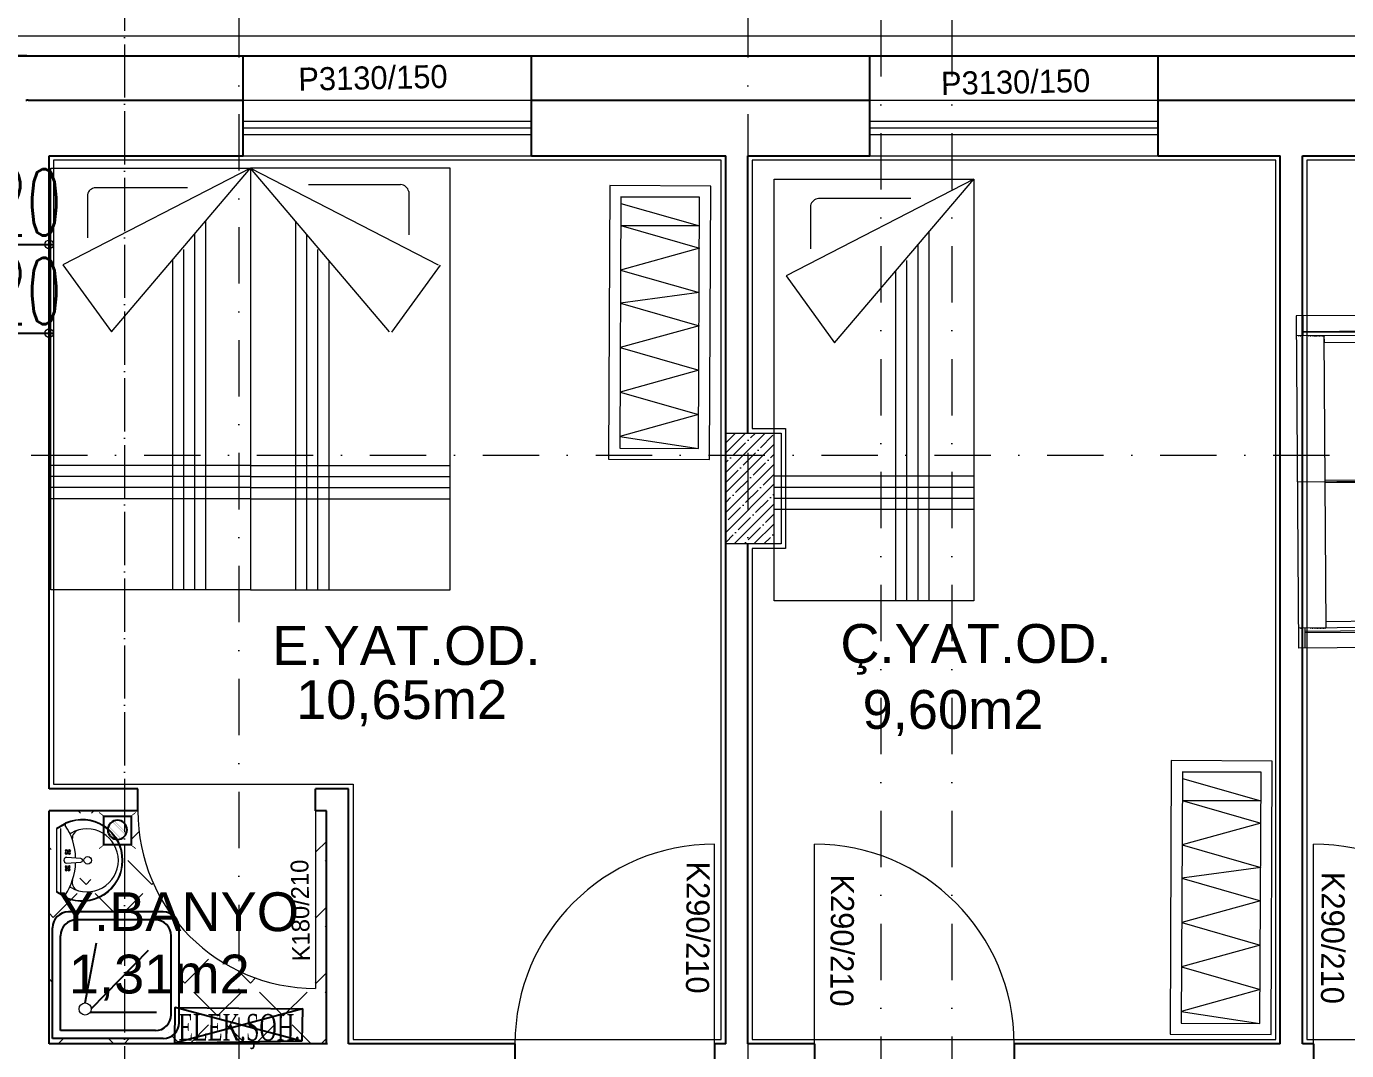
# Model space of a CAD drawing. Header units: millimetres. Extents: x -16104 to 67872, y -88009 to 12107.
# Drawn here: x 15619 to 16215, y 11147 to 11608 of the extents above; entities that cross this region are included whole.
import ezdxf

# ---------------------------------------------------------------- set-up
doc = ezdxf.new("R2010")
doc.units = ezdxf.units.MM
for name, pattern in [('ACAD_ISO04W100', [30, 24, -3, 0, -3]), ('ACAD_ISO07W100', [3, 0, -3]), ('DASHDOTX2', [50.8, 25.4, -12.7, 0, -12.7])]:
    doc.linetypes.add(name, pattern=pattern)
doc.layers.get('0').update_dxf_attribs({"color": 241})
for name, color, linetype, lineweight in [('AKS', 1, 'ACAD_ISO07W100', 5), ('akslar', 144, 'Continuous', 20), ('bacas', 11, 'Continuous', 5), ('duvar', 123, 'Continuous', 25), ('emsal&kolon', 1, 'Continuous', 5), ('kapı', 3, 'Continuous', 5), ('kolon', 1, 'Continuous', 5), ('OLCU', 54, 'Continuous', 13), ('PASEMCON', 2, 'Continuous', 9), ('pencere', 5, 'Continuous', 5), ('POZ', 36, 'Continuous', 18), ('SıVA', 40, 'Continuous', 9), ('TARAMA', 8, 'Continuous', 15), ('tefriş', 30, 'Continuous', 5), ('ÖLÇÜ', 252, 'Continuous', 20)]:
    doc.layers.add(name, color=color, linetype=linetype, lineweight=lineweight)
doc.styles.add('DIM', font='Txttw.shx', dxfattribs={"width": 0.6})
doc.styles.add('DIN', font='times.ttf', dxfattribs={"width": 0.6})
doc.styles.add('M2', font='stylu.ttf', dxfattribs={"height": 10})
doc.dimstyles.new('50', dxfattribs={"dimscale": 0, "dimtxt": 30, "dimasz": 1, "dimexe": 0, "dimexo": 2, "dimgap": 4, "dimtad": 1, "dimdec": 0, "dimzin": 0, "dimdsep": 46, "dimtxsty": 'DIM', "dimblk1": 'DOT', "dimblk2": 'DOT', "dimsah": 1, "dimcen": 1.5, "dimdle": 3, "dimse1": 1, "dimse2": 1, "dimclrd": 256, "dimclre": 9, "dimclrt": 256, "dimadec": 0, "dimazin": 0, "dimtfac": 0.24, "dimtdec": 0, "dimtix": 1, "dimtmove": 2, "dimatfit": 3, "dimldrblk": 'DOT', "dimfxl": 0, "dimtolj": 1, "dimtzin": 15, "dimarcsym": 0})

# ---------------------------------------------------------------- blocks, each defined once
blk = doc.blocks.new('lavabo')
at = {"layer": 'tefriş', "linetype": 'Continuous'}
for p, q in [((-22.77, -4.94), (-19.92, 0)), ((-22.43, -5.14), (-19.46, 0)), ((-19.92, 0), (19.92, 0)), ((19.46, 0), (22.43, -5.14)), ((19.92, 0), (22.77, -4.94)), ((19.92, -2.7), (-19.92, -2.7)), ((-6.25, -5.54), (-6.77, -6.08)), ((-6.77, -6.08), (-6.31, -7.1)), ((-6.31, -7.1), (-6.71, -8.15)), ((-6.71, -8.15), (-6.17, -8.66)), ((-6.51, -5.81), (-3.84, -8.34)), ((-6.44, -8.41), (-3.91, -5.74)), ((-5.2, -5.94), (-6.25, -5.54)), ((-6.17, -8.66), (-5.15, -8.21)), ((-4.18, -5.48), (-5.2, -5.94)), ((-5.15, -8.21), (-4.1, -8.61)), ((-3.64, -6), (-4.18, -5.48)), ((-4.1, -8.61), (-3.58, -8.07)), ((-4.04, -7.04), (-3.64, -6)), ((-3.58, -8.07), (-4.04, -7.04)), ((-1.17, -15.33), (-1.76, -6.54)), ((1.76, -6.26), (1.14, -15.33)), ((3.38, -5.9), (3.91, -5.38)), ((3.81, -6.94), (3.38, -5.9)), ((3.38, -7.98), (3.81, -6.94)), ((3.91, -8.51), (3.38, -7.98)), ((6.25, -8.24), (3.65, -5.64)), ((6.25, -5.64), (3.65, -8.24)), ((3.91, -5.38), (4.95, -5.81)), ((4.95, -8.08), (3.91, -8.51)), ((4.95, -5.81), (5.99, -5.38)), ((5.99, -8.51), (4.95, -8.08)), ((5.99, -5.38), (6.51, -5.9)), ((6.51, -7.98), (5.99, -8.51)), ((6.51, -5.9), (6.08, -6.94)), ((6.08, -6.94), (6.51, -7.98))]:
    blk.add_line(p, q, dxfattribs=at)
at = {"layer": 'tefriş', "linetype": 'Continuous', "extrusion": (0, 0, -1)}
for centre, major_axis, ratio, start_param, end_param in [((0, -16), (-18.1, -18.1), 1, 5.497787, 7.48683), ((0, -16), (-17.82, -17.82), 1, 5.497787, 7.48683), ((-22.66, -5.93), (-0.566, -0.566), 1, 1.203644, 1.828723), ((-23.47, -4.54), (-0.566, 0.566), 1, 2.879793, 3.399519), ((-22.66, -5.93), (-0.283, 0.283), 1, -0.367152, 0.257926), ((-23.47, -4.54), (-0.849, -0.849), 1, 4.45059, 4.970315), ((-22.3, -6.09), (-0.566, -0.566), 1, 1.828723, 2.945097), ((-0.28, 26.67), (-27.35, -27.35), 1, 5.526576, 6.089571), ((-17.71, -8.76), (-0.566, -0.566), 1, 2.805213, 4.453092), ((0, -6.4), (-1.25, -1.25), 1, 0.7034, 3.844992), ((0, -16), (-18.1, -18.1), 1, 3.508745, 5.497787), ((0, -16), (-17.82, -17.82), 1, 3.508745, 5.497787), ((0.28, 26.67), (-27.35, -27.35), 1, 4.906004, 5.469573), ((17.71, -8.76), (-0.566, -0.566), 1, 0.259297, 1.907176), ((22.3, -6.09), (-0.566, 0.566), 1, 0.196496, 1.31287), ((23.47, -4.54), (-0.849, 0.849), 1, 4.454463, 4.974188), ((23.47, -4.54), (-0.566, -0.566), 1, 6.025259, 6.544985), ((22.66, -5.93), (-0.283, 0.283), 1, 1.31287, 1.937948), ((22.66, -5.93), (-0.566, 0.566), 1, 1.31287, 1.937948), ((0, -19.04), (-13.92, 13.92), 1, 3.926991, 6.023888), ((-13.8, -15.22), (-3.8, -3.8), 1, 1.128011, 2.639725), ((-0.01, -15.24), (-0.82, 0.82), 1, 2.438193, 5.415789), ((0, -19.04), (-13.92, 13.92), 1, 1.830093, 3.926991), ((13.8, -15.22), (-3.8, -3.8), 1, 2.072664, 3.584378), ((-0.01, -19.56), (0, 2.35), 0.991954, 1.570796326779968, 7.853981633959554)]:
    blk.add_ellipse(centre, major_axis=major_axis, ratio=ratio, start_param=start_param, end_param=end_param, dxfattribs=at)
blk = doc.blocks.new('DOT')
for p, q in [((0, 15), (0, -15)), ((-2, 0), (0, 0)), ((2, 0), (0, 0))]:
    blk.add_line(p, q)
blk.add_circle((0, 0), 2)
blk = doc.blocks.new('*D4019')
at = {"layer": 'Defpoints', "color": 0, "transparency": 16777216}
for p in [(15609.71, 11510.04), (15629.71, 11510.04), (15629.71, 11510.04)]:
    blk.add_point(p, dxfattribs=at)
at = {"layer": 'OLCU', "lineweight": -2, "transparency": 16777216}
for p, q in [((15608.71, 11510.04), (15607.71, 11510.04)), ((15609.71, 11510.04), (15629.71, 11510.04)), ((15630.71, 11510.04), (15631.71, 11510.04))]:
    blk.add_line(p, q, dxfattribs=at)
blk.add_blockref('DOT', (15609.71, 11510.04), dxfattribs=at)
at = {"layer": 'OLCU', "lineweight": -2, "transparency": 16777216, "rotation": 180}
blk.add_blockref('DOT', (15629.71, 11510.04), dxfattribs=at)
at = {"layer": 'OLCU', "transparency": 16777216, "insert": (15619.71, 11529.04), "char_height": 30, "attachment_point": 5, "style": 'DIM'}
blk.add_mtext('\\A1;20', dxfattribs=at)
blk = doc.blocks.new('*D4025')
at = {"layer": 'Defpoints', "color": 0, "transparency": 16777216}
for p in [(15609.71, 11470.04), (15629.71, 11470.04), (15629.71, 11470.04)]:
    blk.add_point(p, dxfattribs=at)
at = {"layer": 'OLCU', "lineweight": -2, "transparency": 16777216}
for p, q in [((15608.71, 11470.04), (15607.71, 11470.04)), ((15609.71, 11470.04), (15629.71, 11470.04)), ((15630.71, 11470.04), (15631.71, 11470.04))]:
    blk.add_line(p, q, dxfattribs=at)
blk.add_blockref('DOT', (15609.71, 11470.04), dxfattribs=at)
at = {"layer": 'OLCU', "lineweight": -2, "transparency": 16777216, "rotation": 180}
blk.add_blockref('DOT', (15629.71, 11470.04), dxfattribs=at)
at = {"layer": 'OLCU', "transparency": 16777216, "insert": (15619.71, 11489.04), "char_height": 30, "attachment_point": 5, "style": 'DIM'}
blk.add_mtext('\\A1;20', dxfattribs=at)
blk = doc.blocks.new('*D4184')
at = {"layer": 'Defpoints', "color": 0, "transparency": 16777216}
for p in [(15710.21, 11825.04), (15944.71, 11825.04), (15944.71, 10777.83)]:
    blk.add_point(p, dxfattribs=at)
at = {"layer": 'OLCU', "lineweight": -2, "transparency": 16777216}
blk.add_line((15711.21, 11825.04), (15943.71, 11825.04), dxfattribs=at)
at = {"layer": 'OLCU', "lineweight": -2, "transparency": 16777216, "rotation": 180}
blk.add_blockref('DOT', (15710.21, 11825.04), dxfattribs=at)
at = {"layer": 'OLCU', "lineweight": -2, "transparency": 16777216}
blk.add_blockref('DOT', (15944.71, 11825.04), dxfattribs=at)
at = {"layer": 'OLCU', "transparency": 16777216, "insert": (15827.46, 11844.04), "char_height": 30, "attachment_point": 5, "style": 'DIM'}
blk.add_mtext('\\A1;230', dxfattribs=at)
blk = doc.blocks.new('*D4185')
at = {"layer": 'Defpoints', "color": 0, "transparency": 16777216}
for p in [(16004.71, 11825.04), (16036.71, 11825.04), (16036.71, 10777.83)]:
    blk.add_point(p, dxfattribs=at)
at = {"layer": 'OLCU', "lineweight": -2, "transparency": 16777216}
for p, q in [((16003.71, 11825.04), (16002.71, 11825.04)), ((16004.71, 11825.04), (16036.71, 11825.04)), ((16037.71, 11825.04), (16038.71, 11825.04))]:
    blk.add_line(p, q, dxfattribs=at)
blk.add_blockref('DOT', (16004.71, 11825.04), dxfattribs=at)
at = {"layer": 'OLCU', "lineweight": -2, "transparency": 16777216, "rotation": 180}
blk.add_blockref('DOT', (16036.71, 11825.04), dxfattribs=at)
at = {"layer": 'OLCU', "transparency": 16777216, "insert": (16020.71, 11844.04), "char_height": 30, "attachment_point": 5, "style": 'DIM'}
blk.add_mtext('\\A1;32', dxfattribs=at)
blk = doc.blocks.new('cv')
at = {"layer": 'tefriş', "linetype": 'ByBlock'}
for p, q in [((-13586.28, -26708.58), (-13586.28, -26744.07)), ((-13573.28, -26708.58), (-13573.28, -26744.07))]:
    blk.add_line(p, q, dxfattribs=at)
for points in [[(-13591.28, -26703.58), (-13468.02, -26703.58), (-13468.02, -26749.07), (-13591.28, -26749.07)], [(-13586.28, -26708.58), (-13473.02, -26708.58), (-13473.02, -26744.07), (-13586.28, -26744.07)]]:
    blk.add_lwpolyline(points, close=True, dxfattribs=at)
blk.add_lwpolyline([(-13583.28, -26708.58), (-13573.28, -26744.07), (-13573.28, -26708.58), (-13563.28, -26744.07), (-13553.28, -26708.58), (-13543.28, -26744.07), (-13538.28, -26708.58), (-13528.28, -26744.07), (-13518.28, -26708.58), (-13508.28, -26744.07), (-13498.28, -26708.58), (-13488.28, -26744.07), (-13478.28, -26708.58), (-13473.02, -26744.07)], dxfattribs=at)
blk = doc.blocks.new('sdj')
at = {"layer": 'tefriş', "linetype": 'ByBlock'}
for p, q in [((-13666.49, -26935.03), (-13666.49, -26845.03)), ((-13661.49, -26935.03), (-13661.49, -26845.03)), ((-13656.49, -26935.03), (-13656.49, -26845.03)), ((-13651.49, -26935.03), (-13651.49, -26845.03)), ((-13800.41, -26935.03), (-13756.91, -26850.4)), ((-13756.78, -26849.57), (-13726.52, -26871.49)), ((-13789.92, -26863.72), (-13770.43, -26863.72)), ((-13793.04, -26908.91), (-13793.04, -26867.39)), ((-13726.65, -26872.33), (-13800.41, -26935.03)), ((-13758.95, -26899.78), (-13610.41, -26899.78)), ((-13763.79, -26904.78), (-13610.41, -26904.78)), ((-13770.71, -26909.78), (-13610.41, -26909.78)), ((-13776.59, -26914.78), (-13610.41, -26914.78)), ((-13800.41, -26935.03), (-13756.91, -27019.66)), ((-13726.65, -26997.74), (-13800.41, -26935.03)), ((-13666.49, -26935.03), (-13666.49, -27025.03)), ((-13661.49, -26935.03), (-13661.49, -27025.03)), ((-13656.49, -26935.03), (-13656.49, -27025.03)), ((-13651.49, -26935.03), (-13651.49, -27025.03)), ((-13776.59, -26955.28), (-13610.41, -26955.28)), ((-13770.71, -26960.28), (-13610.41, -26960.28)), ((-13791.64, -26963.43), (-13791.64, -27004.95)), ((-13763.79, -26965.28), (-13610.41, -26965.28)), ((-13758.95, -26970.28), (-13610.41, -26970.28)), ((-13756.91, -27019.66), (-13726.65, -26997.74)), ((-13788.52, -27008.61), (-13769.04, -27008.61))]:
    blk.add_line(p, q, dxfattribs=at)
for points in [[(-13800.41, -26935.03), (-13610.41, -26935.03), (-13610.41, -26845.03), (-13800.41, -26845.03), (-13800.41, -26935.03)], [(-13800.41, -26935.03), (-13610.41, -26935.03), (-13610.41, -27025.03), (-13800.41, -27025.03), (-13800.41, -26935.03)]]:
    blk.add_lwpolyline(points, dxfattribs=at)
for centre, start, end in [((-13789.14, -26867.55), 101.47069, 177.66383), ((-13787.74, -27004.79), 182.33617, 258.52931)]:
    blk.add_arc(centre, 3.9, start, end, dxfattribs=at)
blk = doc.blocks.new('NEWBLOCK4')
at = {"layer": 'bacas'}
for p, q in [((-0.8505, 0.5894), (-0.8505, 2.0869)), ((-0.093, 2.0869), (-0.8505, 2.0869)), ((-0.8205, 2.0869), (-0.8205, 1.9969)), ((-0.1205, 1.9969), (-0.1205, 2.0869)), ((-0.093, 2.0869), (-0.093, 0.5894)), ((-0.1205, 2.0269), (-0.1205, 2.0344)), ((-0.093, 2.0344), (-0.093, 2.0144)), ((-0.093, 1.9969), (-0.8505, 1.9969)), ((-0.8405, 1.9969), (-0.838, 1.9969)), ((-0.833, 1.9969), (-0.8305, 1.9969)), ((-0.8205, 2.0169), (-0.1205, 2.0169)), ((-0.1205, 2.0119), (-0.8205, 2.0119)), ((-0.7955, 1.9969), (-0.793, 1.9969)), ((-0.788, 1.9969), (-0.7855, 1.9969)), ((-0.7805, 1.9969), (-0.778, 1.9969)), ((-0.773, 1.9969), (-0.7705, 1.9969)), ((-0.768, 1.9969), (-0.763, 1.9969)), ((-0.7605, 1.9969), (-0.758, 1.9969)), ((-0.7555, 1.9969), (-0.753, 1.9969)), ((-0.7505, 1.9969), (-0.748, 1.9969)), ((-0.7455, 1.9969), (-0.743, 1.9969)), ((-0.7405, 1.9969), (-0.738, 1.9969)), ((-0.7355, 1.9969), (-0.733, 1.9969)), ((-0.7305, 1.9969), (-0.728, 1.9969)), ((-0.7255, 1.9969), (-0.7255, 0.6794)), ((-0.7255, 1.9969), (-0.7255, 1.9944)), ((-0.7255, 1.9819), (-0.7255, 1.9669)), ((-0.7255, 1.9669), (-0.093, 1.9669)), ((-0.1205, 2.0169), (-0.1205, 2.0019)), ((-0.1205, 2.0144), (-0.1205, 2.0119)), ((-0.093, 2.0019), (-0.093, 1.9819)), ((-0.093, 1.9944), (-0.093, 1.9969)), ((-0.8505, 1.3369), (-0.093, 1.3369)), ((-0.093, 1.3425), (-0.7255, 1.3425)), ((-0.093, 1.3319), (-0.7255, 1.3319)), ((-0.093, 0.6794), (-0.8505, 0.6794)), ((-0.8405, 0.6794), (-0.838, 0.6794)), ((-0.833, 0.6794), (-0.8305, 0.6794)), ((-0.8205, 0.5894), (-0.8205, 0.6794)), ((-0.1205, 0.6644), (-0.8205, 0.6644)), ((-0.8205, 0.6594), (-0.1205, 0.6594)), ((-0.7955, 0.6794), (-0.793, 0.6794)), ((-0.788, 0.6794), (-0.7855, 0.6794)), ((-0.7805, 0.6794), (-0.778, 0.6794)), ((-0.773, 0.6794), (-0.7705, 0.6794)), ((-0.768, 0.6794), (-0.763, 0.6794)), ((-0.7605, 0.6794), (-0.758, 0.6794)), ((-0.7555, 0.6794), (-0.753, 0.6794)), ((-0.7505, 0.6794), (-0.748, 0.6794)), ((-0.7455, 0.6794), (-0.743, 0.6794)), ((-0.7405, 0.6794), (-0.738, 0.6794)), ((-0.7355, 0.6794), (-0.733, 0.6794)), ((-0.7305, 0.6794), (-0.728, 0.6794)), ((-0.7255, 0.6944), (-0.7255, 0.7094)), ((-0.7255, 0.7094), (-0.093, 0.7094)), ((-0.7255, 0.6794), (-0.7255, 0.6819)), ((-0.1205, 0.6794), (-0.1205, 0.5894)), ((-0.1205, 0.6594), (-0.1205, 0.6744)), ((-0.1205, 0.6619), (-0.1205, 0.6644)), ((-0.093, 0.6744), (-0.093, 0.6944)), ((-0.093, 0.6819), (-0.093, 0.6794)), ((-0.093, 0.6419), (-0.093, 0.6619)), ((-0.1205, 0.6494), (-0.1205, 0.6419)), ((-0.093, 0.5894), (-0.8505, 0.5894))]:
    blk.add_line(p, q, dxfattribs=at)
blk = doc.blocks.new('aqz')
at = {"color": 42}
blk.add_circle((-13968.82, -26601.31), 3.85, dxfattribs=at)
at = {"layer": 'tefriş', "lineweight": 25}
for p, q in [((-13919.41, -26539.97), (-13979.41, -26539.97)), ((-13989.41, -26619.97), (-13989.41, -26549.97)), ((-13924.41, -26544.97), (-13974.41, -26544.97)), ((-13909.41, -26609.97), (-13909.41, -26549.97)), ((-13984.41, -26614.97), (-13984.41, -26554.97)), ((-13968.82, -26597.46), (-13961.58, -26559.57)), ((-13914.41, -26604.97), (-13914.41, -26554.97)), ((-13964.98, -26601.31), (-13928.65, -26564.06)), ((-13965.59, -26603.39), (-13923.78, -26603.32)), ((-13924.41, -26614.97), (-13984.41, -26614.97)), ((-13919.41, -26619.97), (-13989.41, -26619.97))]:
    blk.add_line(p, q, dxfattribs=at)
for centre, start, end in [((-13979.41, -26549.97), 90, 180), ((-13919.41, -26549.97), 0, 90), ((-13974.41, -26554.97), 90, 180), ((-13924.41, -26554.97), 0, 90), ((-13924.41, -26604.97), 270, 0), ((-13919.41, -26609.97), 270, 0)]:
    blk.add_arc(centre, 10, start, end, dxfattribs=at)
blk = doc.blocks.new('A$C412C2498')
at = {"color": 5, "const_width": 0.6}
for points in [[(3.64, 24.29), (0.19, 27)], [(23.8, 24.29), (27.26, 27)], [(3.64, 2.95), (0.19, 0.24)], [(23.8, 2.95), (27.26, 0.24)]]:
    blk.add_lwpolyline(points, dxfattribs=at)
at = {"color": 5}
blk.add_lwpolyline([(23.8, 24.29), (3.64, 24.29), (3.64, 2.95), (23.8, 2.95)], close=True, dxfattribs=at)
at = {"const_width": 0.1}
for points in [[(6.68, 12.23), (14.63, 20.17)], [(6.76, 14.48), (12.37, 20.1)], [(7.15, 10.44), (16.41, 19.71)], [(7.89, 9.07), (17.79, 18.97)], [(8.8, 8), (18.86, 18.06)], [(9.96, 7.09), (19.77, 16.9)], [(11.26, 6.45), (20.41, 15.6)], [(13.03, 6.04), (20.82, 13.83)], [(14.77, 6.07), (20.78, 12.09)], [(17.41, 7.02), (19.84, 9.45)]]:
    blk.add_lwpolyline(points, dxfattribs=at)
blk.add_circle((13.74, 13.11), 7.12)
blk = doc.blocks.new('A$C5E2C1EC0')
at = {"xscale": 0.6105719971092185, "yscale": 0.6105719971092185, "zscale": 0.6105719971092185}
blk.add_blockref('A$C412C2498', (0, 0), dxfattribs=at)
blk = doc.blocks.new('90')
at = {"layer": 'duvar'}
for p, q in [((76726.22, -20900.91), (76710.05, -20843.58)), ((76711.76, -20900.91), (76726.22, -20843.58))]:
    blk.add_line(p, q, dxfattribs=at)
blk.add_lwpolyline([(76711.76, -20900.91), (76710.05, -20843.58), (76726.22, -20843.58), (76726.22, -20900.91)], close=True, dxfattribs=at)
at = {"layer": 'PASEMCON', "color": 7, "style": 'DIN', "width": 0.6}
blk.add_text('ELEK.ŞOH.', height=12.004, rotation=270.64252, dxfattribs=at).set_placement((76711.3, -20845.16))

msp = doc.modelspace()

# ---------------------------------------------------------------- hatches: boundary and pattern name
at = {"layer": 'kolon'}
h = msp.add_hatch(dxfattribs=at)
h.set_pattern_fill('ANSI35,_O', color=256)
h.set_pattern_definition([(45, (3602.555, 0), (-4.490128, 4.490128), []), (45, (3607.0454, 0), (-4.490128, 4.490128), [7.9375, -1.5875, 0, -1.5875])])
h.paths.add_polyline_path([(15956.53, 11415.04), (15956.53, 11425.04), (15944.71, 11425.04), (15944.71, 11415.04)])
h.paths.add_polyline_path([(15934.71, 11415.04), (15944.71, 11415.04), (15944.71, 11425.04), (15934.71, 11425.04)])
h.paths.add_polyline_path([(15934.71, 11375.04), (15944.71, 11375.04), (15944.71, 11415.04), (15934.71, 11415.04)])
h.paths.add_polyline_path([(15944.71, 11375.04), (15956.53, 11375.04), (15956.53, 11415.04), (15944.71, 11415.04)])
at = {"layer": 'TARAMA'}
h = msp.add_hatch(dxfattribs=at)
h.set_pattern_fill('ANGLE,_O', color=256, scale=3, angle=45)
h.set_pattern_definition([(45, (3602.555, 0), (-14.817423, 14.817423), [15.24, -5.715]), (135, (3602.555, 0), (-14.817423, -14.817423), [15.24, -5.715])])
edge = h.paths.add_edge_path()
edge.add_line((15524.21, 11139.73), (15414.71, 11139.73))
edge.add_line((15414.71, 11139.73), (15414.71, 11134.73))
edge.add_line((15414.71, 11134.73), (15494.71, 11134.73))
edge.add_arc((15414.71, 11134.73), 80, -90, 0, ccw=False)
edge.add_line((15414.71, 11054.73), (15414.71, 10999.73))
edge.add_line((15414.71, 10999.73), (15427.55, 10999.73))
edge.add_ellipse((15436.97, 10983.89), major_axis=(13.03, 13.03), ratio=1, start_angle=44.47086, end_angle=75.73617, ccw=False)
edge.add_ellipse((15436.97, 10983.89), major_axis=(13.03, 13.03), ratio=1, start_angle=374.26383, end_angle=404.47086, ccw=False)
edge.add_line((15446.39, 10999.73), (15524.21, 10999.73))
edge.add_line((15524.21, 10999.73), (15524.21, 11006.07))
edge.add_line((15524.21, 11006.07), (15515.35, 11006.07))
edge.add_line((15515.35, 11006.07), (15515.35, 11019.09))
edge.add_line((15515.35, 11019.09), (15524.21, 11019.09))
edge.add_line((15524.21, 11019.09), (15524.21, 11139.73))
h.paths.add_polyline_path([(15609.71, 11139.73), (15524.21, 11139.73), (15524.21, 11019.09), (15527.67, 11019.09), (15527.67, 11006.07), (15524.21, 11006.07), (15524.21, 10999.73), (15529.21, 10999.73), (15609.71, 10999.73)])
edge = h.paths.add_edge_path(flags=16)
edge.add_arc((15549.48, 11062.61), 8.1, 90.10822, 180.10822, ccw=False)
edge.add_line((15549.46, 11070.71), (15591.55, 11070.79))
edge.add_line((15591.55, 11070.79), (15591.05, 11087.52))
edge.add_ellipse((15591.61, 11091.15), major_axis=(-2.6, 2.6), ratio=1, start_angle=45.84024, end_angle=126.24207, ccw=False)
edge.add_line((15587.94, 11091.1), (15587.83, 11098.48))
edge.add_line((15587.83, 11098.48), (15586.07, 11098.15))
edge.add_line((15586.07, 11098.15), (15584.59, 11097.79))
edge.add_line((15584.59, 11097.79), (15583.36, 11097.41))
edge.add_line((15583.36, 11097.41), (15582.34, 11097.03))
edge.add_line((15582.34, 11097.03), (15581.5, 11096.63))
edge.add_line((15581.5, 11096.63), (15580.8, 11096.24))
edge.add_line((15580.8, 11096.24), (15580.21, 11095.86))
edge.add_line((15580.21, 11095.86), (15579.69, 11095.49))
edge.add_line((15579.69, 11095.49), (15579.21, 11095.14))
edge.add_line((15579.21, 11095.14), (15578.76, 11094.81))
edge.add_line((15578.76, 11094.81), (15578.34, 11094.5))
edge.add_line((15578.34, 11094.5), (15577.93, 11094.2))
edge.add_line((15577.93, 11094.2), (15577.54, 11093.92))
edge.add_line((15577.54, 11093.92), (15577.16, 11093.64))
edge.add_line((15577.16, 11093.64), (15576.79, 11093.38))
edge.add_line((15576.79, 11093.38), (15576.21, 11092.98))
edge.add_line((15576.21, 11092.98), (15575.43, 11092.47))
edge.add_line((15575.43, 11092.47), (15574.64, 11091.98))
edge.add_line((15574.64, 11091.98), (15573.85, 11091.54))
edge.add_line((15573.85, 11091.54), (15573.06, 11091.14))
edge.add_line((15573.06, 11091.14), (15572.29, 11090.8))
edge.add_line((15572.29, 11090.8), (15571.51, 11090.52))
edge.add_line((15571.51, 11090.52), (15570.7, 11090.29))
edge.add_line((15570.7, 11090.29), (15569.84, 11090.11))
edge.add_line((15569.84, 11090.11), (15569.14, 11090.01))
edge.add_line((15569.14, 11090.01), (15568.66, 11089.95))
edge.add_line((15568.66, 11089.95), (15568.17, 11089.9))
edge.add_line((15568.17, 11089.9), (15567.68, 11089.86))
edge.add_line((15567.68, 11089.86), (15567.18, 11089.83))
edge.add_line((15567.18, 11089.83), (15566.68, 11089.8))
edge.add_line((15566.68, 11089.8), (15566.19, 11089.78))
edge.add_line((15566.19, 11089.78), (15565.7, 11089.76))
edge.add_line((15565.7, 11089.76), (15565.2, 11089.75))
edge.add_line((15565.2, 11089.75), (15564.7, 11089.75))
edge.add_line((15564.7, 11089.75), (15564.16, 11089.75))
edge.add_line((15564.16, 11089.75), (15563.6, 11089.77))
edge.add_line((15563.6, 11089.77), (15562.99, 11089.79))
edge.add_line((15562.99, 11089.79), (15562.34, 11089.83))
edge.add_line((15562.34, 11089.83), (15561.62, 11089.89))
edge.add_line((15561.62, 11089.89), (15560.83, 11089.97))
edge.add_line((15560.83, 11089.97), (15559.97, 11090.07))
edge.add_line((15559.97, 11090.07), (15559.05, 11090.2))
edge.add_line((15559.05, 11090.2), (15558.07, 11090.37))
edge.add_line((15558.07, 11090.37), (15557.03, 11090.59))
edge.add_line((15557.03, 11090.59), (15555.94, 11090.85))
edge.add_line((15555.94, 11090.85), (15554.8, 11091.18))
edge.add_line((15554.8, 11091.18), (15553.6, 11091.57))
edge.add_line((15553.6, 11091.57), (15552.36, 11092.05))
edge.add_line((15552.36, 11092.05), (15551.07, 11092.64))
edge.add_line((15551.07, 11092.64), (15549.7, 11093.41))
edge.add_line((15549.7, 11093.41), (15548.26, 11094.39))
edge.add_line((15548.26, 11094.39), (15546.73, 11095.63))
edge.add_line((15546.73, 11095.63), (15545.09, 11097.19))
edge.add_line((15545.09, 11097.19), (15543.34, 11099.11))
edge.add_line((15543.34, 11099.11), (15541.46, 11101.46))
edge.add_ellipse((15557.59, 11108.54), major_axis=(-12.46, 12.46), ratio=1, start_angle=22.90886, end_angle=68.77162)
edge.add_line((15541.26, 11115.15), (15543.07, 11117.55))
edge.add_line((15543.07, 11117.55), (15544.76, 11119.52))
edge.add_line((15544.76, 11119.52), (15546.35, 11121.13))
edge.add_line((15546.35, 11121.13), (15547.85, 11122.42))
edge.add_line((15547.85, 11122.42), (15549.26, 11123.44))
edge.add_line((15549.26, 11123.44), (15550.6, 11124.24))
edge.add_line((15550.6, 11124.24), (15551.88, 11124.88))
edge.add_line((15551.88, 11124.88), (15553.11, 11125.39))
edge.add_line((15553.11, 11125.39), (15554.29, 11125.81))
edge.add_line((15554.29, 11125.81), (15555.42, 11126.18))
edge.add_line((15555.42, 11126.18), (15556.51, 11126.48))
edge.add_line((15556.51, 11126.48), (15557.54, 11126.72))
edge.add_line((15557.54, 11126.72), (15558.52, 11126.92))
edge.add_line((15558.52, 11126.92), (15559.43, 11127.08))
edge.add_line((15559.43, 11127.08), (15560.28, 11127.2))
edge.add_line((15560.28, 11127.2), (15561.07, 11127.3))
edge.add_line((15561.07, 11127.3), (15561.78, 11127.38))
edge.add_line((15561.78, 11127.38), (15562.44, 11127.44))
edge.add_line((15562.44, 11127.44), (15563.05, 11127.49))
edge.add_line((15563.05, 11127.49), (15563.61, 11127.52))
edge.add_line((15563.61, 11127.52), (15564.14, 11127.54))
edge.add_line((15564.14, 11127.54), (15564.65, 11127.55))
edge.add_line((15564.65, 11127.55), (15565.14, 11127.55))
edge.add_line((15565.14, 11127.55), (15565.64, 11127.55))
edge.add_line((15565.64, 11127.55), (15566.13, 11127.54))
edge.add_line((15566.13, 11127.54), (15566.63, 11127.53))
edge.add_line((15566.63, 11127.53), (15567.12, 11127.51))
edge.add_line((15567.12, 11127.51), (15567.62, 11127.48))
edge.add_line((15567.62, 11127.48), (15568.11, 11127.45))
edge.add_line((15568.11, 11127.45), (15568.59, 11127.41))
edge.add_line((15568.59, 11127.41), (15569.3, 11127.32))
edge.add_line((15569.3, 11127.32), (15570.16, 11127.17))
edge.add_line((15570.16, 11127.17), (15570.98, 11126.96))
edge.add_line((15570.98, 11126.96), (15571.77, 11126.7))
edge.add_line((15571.77, 11126.7), (15572.54, 11126.39))
edge.add_line((15572.54, 11126.39), (15573.34, 11126.02))
edge.add_line((15573.34, 11126.02), (15574.15, 11125.59))
edge.add_line((15574.15, 11125.59), (15574.96, 11125.13))
edge.add_line((15574.96, 11125.13), (15575.75, 11124.65))
edge.add_line((15575.75, 11124.65), (15576.33, 11124.27))
edge.add_line((15576.33, 11124.27), (15576.72, 11124.01))
edge.add_line((15576.72, 11124.01), (15577.1, 11123.75))
edge.add_line((15577.1, 11123.75), (15577.5, 11123.47))
edge.add_line((15577.5, 11123.47), (15577.91, 11123.19))
edge.add_line((15577.91, 11123.19), (15578.35, 11122.89))
edge.add_line((15578.35, 11122.89), (15578.81, 11122.57))
edge.add_line((15578.81, 11122.57), (15579.3, 11122.24))
edge.add_line((15579.3, 11122.24), (15579.83, 11121.89))
edge.add_line((15579.83, 11121.89), (15580.43, 11121.52))
edge.add_line((15580.43, 11121.52), (15581.14, 11121.15))
edge.add_line((15581.14, 11121.15), (15581.99, 11120.78))
edge.add_line((15581.99, 11120.78), (15583.02, 11120.42))
edge.add_line((15583.02, 11120.42), (15584.26, 11120.08))
edge.add_line((15584.26, 11120.08), (15585.75, 11119.77))
edge.add_line((15585.75, 11119.77), (15587.52, 11119.49))
edge.add_line((15587.52, 11119.49), (15587.41, 11126.87))
edge.add_ellipse((15591.09, 11126.92), major_axis=(2.6, 2.6), ratio=1, start_angle=50.60388, end_angle=135.84024, ccw=False)
edge.add_line((15590.73, 11130.58), (15603, 11131.79))
edge.add_arc((15603.29, 11128.8), 3, 0.84024, 95.60388, ccw=False)
edge.add_line((15606.29, 11128.84), (15606.87, 11089.68))
edge.add_arc((15603.87, 11089.64), 3, -25.23314, 0.84024, ccw=False)
edge.add_line((15606.58, 11088.36), (15606.58, 11051.93))
edge.add_line((15606.58, 11051.93), (15606.2, 11051.93))
edge.add_line((15606.2, 11051.93), (15606.28, 11006.02))
edge.add_line((15606.28, 11006.02), (15549.58, 11005.91))
edge.add_arc((15549.57, 11014.01), 8.1, 180.10822, 270.10822, ccw=False)
edge.add_line((15541.47, 11014), (15541.38, 11062.6))
h.paths.add_polyline_path([(15545.44, 11058.56, -0.414214), (15553.52, 11066.67), (15594.02, 11066.75, -0.055564), (15595.8, 11066.55), (15598.94, 11079), (15596.65, 11087.12), (15600.92, 11086.83), (15595.8, 11066.55, -0.350581), (15602.14, 11058.66), (15602.23, 11010.06), (15553.63, 11009.97, -0.414214), (15545.51, 11018.06)], flags=0)
h.paths.add_polyline_path([(15594.25, 11022.67, -1), (15588.02, 11022.67, -1)], flags=0)
h.paths.add_polyline_path([(15555.9, 11111.29), (15555.72, 11111.33), (15555.52, 11111.36), (15555.31, 11111.39), (15555.1, 11111.42), (15554.89, 11111.43), (15554.68, 11111.44), (15554.48, 11111.44), (15554.29, 11111.43), (15554.11, 11111.42), (15553.93, 11111.39), (15553.76, 11111.36), (15553.6, 11111.32), (15553.45, 11111.27), (15553.3, 11111.22), (15553.15, 11111.16), (15553.01, 11111.09), (15552.87, 11111.02), (15552.74, 11110.94), (15552.61, 11110.86), (15552.48, 11110.77), (15552.36, 11110.67), (15552.25, 11110.57), (15552.14, 11110.46), (15552.04, 11110.35), (15551.94, 11110.23), (15551.85, 11110.11), (15551.76, 11109.99), (15551.68, 11109.86), (15551.61, 11109.73), (15551.55, 11109.6), (15551.49, 11109.47), (15551.44, 11109.33), (15551.4, 11109.19), (15551.37, 11109.05), (15551.34, 11108.91), (15551.33, 11108.77), (15551.32, 11108.63), (15551.32, 11108.49), (15551.32, 11108.35), (15551.34, 11108.21), (15551.36, 11108.07), (15551.39, 11107.93), (15551.42, 11107.79), (15551.47, 11107.65), (15551.52, 11107.52), (15551.58, 11107.39), (15551.65, 11107.26), (15551.72, 11107.13), (15551.8, 11107), (15551.89, 11106.88), (15551.99, 11106.77), (15552.09, 11106.65), (15552.2, 11106.54), (15552.31, 11106.44), (15552.43, 11106.34), (15552.55, 11106.25), (15552.68, 11106.16), (15552.81, 11106.08), (15552.94, 11106.01), (15553.09, 11105.94), (15553.23, 11105.88), (15553.38, 11105.82), (15553.53, 11105.77), (15553.69, 11105.73), (15553.85, 11105.69), (15554.02, 11105.67), (15554.19, 11105.65), (15554.37, 11105.64), (15554.56, 11105.63), (15554.76, 11105.64), (15554.97, 11105.65), (15555.18, 11105.68), (15555.4, 11105.71), (15555.61, 11105.74), (15555.8, 11105.78), (15556.08, 11105.85), (15556.14, 11105.88), (15555.82, 11105.78), (15555.18, 11105.67), (15554.56, 11105.62), (15554.01, 11105.66), (15553.46, 11105.78), (15552.87, 11106.03), (15552.36, 11106.38), (15551.93, 11106.82), (15551.6, 11107.32), (15551.39, 11107.86), (15551.3, 11108.42), (15551.34, 11108.99), (15551.51, 11109.54), (15551.79, 11110.06), (15552.18, 11110.53), (15552.66, 11110.91), (15553.22, 11111.2), (15553.77, 11111.37), (15554.28, 11111.44), (15554.87, 11111.44), (15555.53, 11111.37), (15556, 11111.27), (15556.06, 11111.24)], flags=0)
edge = h.paths.add_edge_path()
edge.add_ellipse((15419.99, 10975.8), major_axis=(-0.407, 0.407), ratio=1, start_angle=254.47086, end_angle=284.24894)
edge.add_ellipse((15420.58, 10976.79), major_axis=(-0.407, 0.407), ratio=1, start_angle=68.43459, end_angle=104.24894, ccw=False)
edge.add_ellipse((15436.97, 10983.89), major_axis=(13.03, 13.03), ratio=1, start_angle=116.5187, end_angle=158.43459, ccw=False)
edge.add_line((15419.49, 10989.73), (15414.71, 10989.73))
edge.add_line((15414.71, 10989.73), (15414.71, 10969.73))
edge.add_line((15414.71, 10969.73), (15459.21, 10969.73))
edge.add_line((15459.21, 10969.73), (15459.21, 10989.73))
edge.add_line((15459.21, 10989.73), (15454.45, 10989.73))
edge.add_ellipse((15436.97, 10983.89), major_axis=(13.03, 13.03), ratio=1, start_angle=290.50712, end_angle=333.4813, ccw=False)
edge.add_ellipse((15453.22, 10976.49), major_axis=(0.407, 0.407), ratio=1, start_angle=254.69277, end_angle=290.50712, ccw=False)
edge.add_ellipse((15453.79, 10975.49), major_axis=(0.407, 0.407), ratio=1, start_angle=74.69277, end_angle=104.47086)
edge.add_line((15453.29, 10975.78), (15451.2, 10972.24))
edge.add_line((15451.2, 10972.24), (15422.52, 10972.5))
edge.add_line((15422.52, 10972.5), (15420.5, 10976.08))
edge = h.paths.add_edge_path()
edge.add_ellipse((15436.97, 10983.89), major_axis=(13.03, 13.03), ratio=1, start_angle=75.73617, end_angle=116.5187, ccw=False)
edge.add_line((15427.55, 10999.73), (15414.71, 10999.73))
edge.add_line((15414.71, 10999.73), (15414.71, 10989.73))
edge.add_line((15414.71, 10989.73), (15419.49, 10989.73))
edge = h.paths.add_edge_path()
edge.add_line((15459.21, 10999.73), (15446.39, 10999.73))
edge.add_ellipse((15436.97, 10983.89), major_axis=(13.03, 13.03), ratio=1, start_angle=333.4813, end_angle=374.26383, ccw=False)
edge.add_line((15454.45, 10989.73), (15459.21, 10989.73))
edge.add_line((15459.21, 10989.73), (15459.21, 10999.73))
h.paths.add_polyline_path([(15389.35, 11146.37), (15430.06, 11146.37), (15430.06, 11101.37), (15389.35, 11101.37)], flags=9)
h.paths.add_polyline_path([(15483.28, 11146.37), (15541.14, 11146.37), (15541.14, 11101.37), (15483.28, 11101.37)], flags=9)
h.paths.add_polyline_path([(15426.43, 11052.4), (15514.41, 11052.4), (15514.41, 11022.61), (15426.43, 11022.61)], flags=24)
h.paths.add_polyline_path([(15428.21, 11078.59), (15519.66, 11078.59), (15519.66, 11051.73), (15428.21, 11051.73)], flags=25)
h.paths.add_polyline_path([(15524.41, 11124.37), (15524.41, 11165.09), (15569.41, 11165.09), (15569.41, 11124.37)], flags=9)
h.paths.add_polyline_path([(15522.71, 11040.8), (15522.71, 11098.66), (15567.71, 11098.66), (15567.71, 11040.8)], flags=9)
h.paths.add_polyline_path([(15522.71, 10967.66), (15522.71, 11011.8), (15567.71, 11011.8), (15567.71, 10967.66)], flags=9)
h.paths.add_polyline_path([(15597.64, 11146.37), (15641.78, 11146.37), (15641.78, 11101.37), (15597.64, 11101.37)], flags=9)
h.paths.add_polyline_path([(15584.4, 11111.45), (15585.09, 11050), (15608.15, 11050.26), (15607.47, 11111.7)], flags=24)
h.paths.add_polyline_path([(15416.83, 10944.37), (15416.83, 10985.09), (15461.83, 10985.09), (15461.83, 10944.37)], flags=9)
at = {"layer": 'ÖLÇÜ'}
h = msp.add_hatch(dxfattribs=at)
h.set_pattern_fill('ANGLE,_O', color=256, scale=3, angle=45)
h.set_pattern_definition([(45, (-0.838, 17059.605), (-14.817423, 14.817423), [15.24, -5.715]), (135, (-0.838, 17059.605), (-14.817423, -14.817423), [15.24, -5.715])])
h.paths.add_polyline_path([(15754.71, 11254.73), (15749.71, 11254.73), (15749.71, 11174.73, -0.129821), (15710.21, 11185.16), (15710.21, 11149.73), (15754.71, 11149.73)])
edge = h.paths.add_edge_path()
edge.add_line((15669.71, 11254.73), (15629.71, 11254.73))
edge.add_line((15629.71, 11254.73), (15629.71, 11149.73))
edge.add_line((15629.71, 11149.73), (15710.21, 11149.73))
edge.add_line((15710.21, 11149.73), (15710.21, 11185.16))
edge.add_arc((15749.71, 11254.73), 80, 219.60431, 240.41264, ccw=False)
edge.add_ellipse((15681.15, 11202.02), major_axis=(-5.04, 5.04), ratio=1, start_angle=225, end_angle=238.91112, ccw=False)
edge.add_line((15688.28, 11202.02), (15688.28, 11159.25))
edge.add_ellipse((15681.15, 11159.25), major_axis=(-5.04, 5.04), ratio=1, start_angle=135, end_angle=225, ccw=False)
edge.add_line((15681.15, 11152.12), (15631.25, 11152.12))
edge.add_line((15631.25, 11152.12), (15631.25, 11202.02))
edge.add_ellipse((15638.38, 11202.02), major_axis=(5.04, 5.04), ratio=1, start_angle=45, end_angle=135, ccw=False)
edge.add_line((15638.38, 11209.15), (15681.15, 11209.15))
edge.add_ellipse((15681.15, 11202.02), major_axis=(-5.04, 5.04), ratio=1, start_angle=286.20163, end_angle=315, ccw=False)
edge.add_arc((15749.71, 11254.73), 80, 180, 215.50844, ccw=False)
edge = h.paths.add_edge_path(flags=16)
edge.add_ellipse((15648.44, 11242.17), major_axis=(-13.03, 13.03), ratio=1, start_angle=135.21038, end_angle=249.17411, ccw=False)
edge.add_ellipse((15648.44, 11242.17), major_axis=(-13.03, 13.03), ratio=1, start_angle=21.24664, end_angle=135.21038, ccw=False)
edge.add_ellipse((15632.09, 11249.36), major_axis=(0.407, 0.407), ratio=1, start_angle=75.43229, end_angle=111.24664)
edge.add_ellipse((15631.51, 11250.35), major_axis=(0.407, 0.407), ratio=1, start_angle=255.43229, end_angle=285.21038)
edge.add_line((15632.01, 11250.07), (15634.05, 11253.63))
edge.add_line((15634.05, 11253.63), (15662.74, 11253.74))
edge.add_line((15662.74, 11253.74), (15664.8, 11250.19))
edge.add_ellipse((15665.3, 11250.48), major_axis=(-0.407, 0.407), ratio=1, start_angle=75.21038, end_angle=104.98846)
edge.add_ellipse((15664.73, 11249.48), major_axis=(0.407, 0.407), ratio=1, start_angle=339.17411, end_angle=374.98846)
h.paths.add_polyline_path([(15652.73, 11247.58), (15651.98, 11247.89), (15651.23, 11247.57), (15650.85, 11247.95), (15651.16, 11248.7), (15650.85, 11249.45), (15651.22, 11249.83), (15651.97, 11249.52), (15652.72, 11249.83), (15653.1, 11249.45), (15652.79, 11248.71), (15653.1, 11247.96)], flags=0)
h.paths.add_polyline_path([(15645.47, 11247.48), (15644.71, 11247.76), (15643.97, 11247.43), (15643.58, 11247.8), (15643.87, 11248.56), (15643.54, 11249.29), (15643.91, 11249.68), (15644.66, 11249.4), (15645.4, 11249.73), (15645.79, 11249.36), (15645.5, 11248.6), (15645.83, 11247.87)], flags=0)
h.paths.add_polyline_path([(15634.22, 11194.57), (15720.56, 11194.57), (15720.56, 11164.79), (15634.22, 11164.79)], flags=9)
h.paths.add_polyline_path([(15630.42, 11222.74), (15746.69, 11222.74), (15746.69, 11195.88), (15630.42, 11195.88)], flags=9)

# ---------------------------------------------------------------- linework, layer by layer
at = {"layer": 'AKS', "color": 1, "linetype": 'ACAD_ISO04W100'}
msp.add_line((15663.68, 11690.54), (15663.68, 9368.1), dxfattribs=at)
at = {"layer": 'akslar', "linetype": 'DASHDOTX2'}
for p, q in [((15715.21, 11925.04), (15715.21, 9115.54)), ((15944.71, 11925.04), (15944.71, 9115.54)), ((16004.71, 11916.48), (16004.71, 9115.54)), ((16036.71, 11916.48), (16036.71, 9115.54)), ((14094.59, 11415.04), (17144.59, 11415.04))]:
    msp.add_line(p, q, dxfattribs=at)
at = {"layer": 'duvar'}
for p, q in [((14827.21, 11595.04), (16412.21, 11595.04)), ((15619.71, 11595.04), (15522.21, 11595.04)), ((15619.71, 11595.04), (15717.21, 11595.04)), ((15717.21, 11550.04), (15717.21, 11595.04)), ((15847.21, 11595.04), (15999.71, 11595.04)), ((15847.21, 11550.04), (15847.21, 11595.04)), ((15999.71, 11550.04), (15999.71, 11595.04)), ((16129.71, 11595.04), (16282.21, 11595.04)), ((16129.71, 11550.04), (16129.71, 11595.04)), ((15619.21, 11575.04), (15619.71, 11575.04)), ((15620.21, 11575.04), (15619.71, 11575.04)), ((15620.21, 11575.04), (15630.21, 11575.04)), ((15620.21, 11575.04), (15630.21, 11575.04)), ((15622.21, 11575.04), (15717.21, 11575.04)), ((15847.21, 11575.04), (15999.71, 11575.04)), ((16129.71, 11575.04), (16282.21, 11575.04)), ((15629.71, 11550.04), (15717.21, 11550.04)), ((15629.71, 11264.73), (15629.71, 11550.04)), ((15847.21, 11550.04), (15934.71, 11550.04)), ((15934.71, 11149.73), (15934.71, 11550.04)), ((15944.71, 11550.04), (15999.71, 11550.04)), ((15944.71, 11425.04), (15944.71, 11550.04)), ((16129.71, 11550.04), (16184.71, 11550.04)), ((16184.71, 11149.73), (16184.71, 11550.04)), ((16194.71, 11149.73), (16194.71, 11550.04)), ((16194.71, 11550.04), (16282.21, 11550.04)), ((15944.71, 11149.73), (15944.71, 11375.04)), ((15669.71, 11264.73), (15629.71, 11264.73)), ((15669.71, 11254.73), (15669.71, 11264.73)), ((15764.71, 11264.73), (15749.71, 11264.73)), ((15749.71, 11254.73), (15749.71, 11264.73)), ((15764.71, 11149.73), (15764.71, 11264.73)), ((15669.71, 11254.73), (15629.71, 11254.73)), ((15629.71, 11149.73), (15629.71, 11254.73)), ((15754.71, 11254.73), (15749.71, 11254.73)), ((15754.71, 11149.73), (15754.71, 11254.73)), ((15755.21, 11149.73), (15629.71, 11149.73)), ((15839.71, 11149.73), (15764.71, 11149.73)), ((15839.71, 11149.73), (15839.71, 11139.73)), ((15934.71, 11149.73), (15929.71, 11149.73)), ((15929.71, 11149.73), (15929.71, 11139.73)), ((15974.71, 11149.73), (15944.71, 11149.73)), ((15974.71, 11149.73), (15974.71, 11139.73)), ((16184.71, 11149.73), (16064.71, 11149.73)), ((16064.71, 11149.73), (16064.71, 11139.73)), ((16199.71, 11149.73), (16194.71, 11149.73)), ((16199.71, 11149.73), (16199.71, 11139.73))]:
    msp.add_line(p, q, dxfattribs=at)
at = {"layer": 'emsal&kolon'}
msp.add_lwpolyline([(15934.71, 11425.04), (15959.71, 11425.04), (15959.71, 11375.04), (15934.71, 11375.04), (15934.71, 11425.04)], dxfattribs=at)
at = {"layer": 'kapı'}
for p, q in [((15749.71, 11254.73), (15749.71, 11174.73)), ((15929.71, 11149.73), (15929.71, 11239.73)), ((15974.71, 11149.73), (15974.71, 11239.73)), ((16199.71, 11149.73), (16199.71, 11239.73))]:
    msp.add_line(p, q, dxfattribs=at)
for centre, radius, start, end in [((15749.71, 11254.73), 80, 180, 270), ((15929.71, 11149.73), 90, 90, 180), ((15974.71, 11149.73), 90, 0, 90), ((16199.71, 11149.73), 90, 0, 90)]:
    msp.add_arc(centre, radius, start, end, dxfattribs=at)
at = {"layer": 'pencere'}
for p, q in [((15717.21, 11575.04), (15847.21, 11575.04)), ((15999.71, 11575.04), (16129.71, 11575.04)), ((15717.21, 11565.54), (15847.21, 11565.54)), ((15999.71, 11565.54), (16129.71, 11565.54)), ((15717.21, 11562.54), (15847.21, 11562.54)), ((15717.21, 11559.54), (15847.21, 11559.54)), ((15999.71, 11562.54), (16129.71, 11562.54)), ((15999.71, 11559.54), (16129.71, 11559.54)), ((15717.21, 11550.04), (15847.21, 11550.04)), ((15999.71, 11550.04), (16129.71, 11550.04))]:
    msp.add_line(p, q, dxfattribs=at)
at = {"layer": 'SıVA'}
for points in [[(16184.71, 10217.04), (16184.71, 9702.54), (16049.71, 9702.54), (16049.71, 9442.54), (15267.71, 9442.54), (15267.71, 9612.54), (15047.71, 9612.54), (15047.71, 10467.04), (14585.71, 10467.04), (14585.71, 10981.73), (14415.71, 10981.73), (14415.71, 11434.04), (14705.71, 11434.04), (14705.71, 11604.04), (16527.71, 11604.04), (16527.71, 11434.04), (16817.71, 11434.04), (16817.71, 10981.73), (16647.71, 10981.73), (16647.71, 10487.04), (16487.71, 10487.04), (16487.71, 10217.04)], [(15932.71, 11548.04), (15631.71, 11548.04), (15631.71, 11266.73), (15669.71, 11266.73), (15749.71, 11266.73), (15766.71, 11266.73), (15766.71, 11151.73), (15839.71, 11151.73), (15932.71, 11151.73)], [(16182.71, 11548.04), (15946.71, 11548.04), (15946.71, 11427.04), (15961.71, 11427.04), (15961.71, 11373.04), (15946.71, 11373.04), (15946.71, 11151.73), (16064.71, 11151.73), (16182.71, 11151.73)], [(16196.71, 11548.04), (16196.71, 11151.73), (16289.71, 11151.73), (16497.71, 11151.73), (16497.71, 11430.04), (16497.71, 11510.04), (16497.71, 11548.04)]]:
    msp.add_lwpolyline(points, close=True, dxfattribs=at)
at = {"layer": 'tefriş', "linetype": 'ByBlock'}
for p, q in [((16046.53, 11539.45), (15961.9, 11495.95)), ((15983.83, 11465.69), (16046.53, 11539.45)), ((16018.14, 11530.68), (15976.62, 11530.68)), ((15972.95, 11527.56), (15972.95, 11508.08)), ((16026.29, 11515.63), (16026.29, 11349.45)), ((16021.29, 11509.75), (16021.29, 11349.45)), ((16016.29, 11502.83), (16016.29, 11349.45)), ((15961.9, 11495.95), (15983.83, 11465.69)), ((16011.29, 11497.99), (16011.29, 11349.45)), ((16046.53, 11405.53), (15956.53, 11405.53)), ((16046.53, 11400.53), (15956.53, 11400.53)), ((16046.53, 11395.53), (15956.53, 11395.53)), ((16046.53, 11390.53), (15956.53, 11390.53))]:
    msp.add_line(p, q, dxfattribs=at)
msp.add_lwpolyline([(16046.53, 11539.45), (16046.53, 11349.45), (15956.53, 11349.45), (15956.53, 11539.45), (16046.53, 11539.45)], dxfattribs=at)
msp.add_arc((15976.77, 11526.78), 3.9, 92.33617, 168.52931, dxfattribs=at)

# ---------------------------------------------------------------- block references
at = {"ltscale": 50, "xscale": -1, "rotation": 180}
msp.add_blockref('A$C5E2C1EC0', (15652.11, 11254.18), dxfattribs=at)
at = {"layer": 'SıVA', "rotation": 89.26001005147917}
msp.add_blockref('90', (-6146.22, -65284.46), dxfattribs=at)
at = {"layer": 'tefriş', "rotation": 270}
msp.add_blockref('sdj', (42655.54, -2256.05), dxfattribs=at)
at = {"layer": 'tefriş', "xscale": -1, "rotation": 89.74423287637995}
for p in [(-10881.51, -1935.4), (-10628.38, -2194.56)]:
    msp.add_blockref('cv', p, dxfattribs=at)
at = {"layer": 'tefriş'}
for name, p, xscale, yscale, zscale, rotation in [('NEWBLOCK4', (16276.52, 11537.35), -99.99999999999491, 100, 100, 180.4047079229011), ('lavabo', (15633.02, 11232.47), -0.7200000000267572, 0.720000000030268, 0.7200000000000002, 89.78962469105191)]:
    msp.add_blockref(name, p, dxfattribs=dict(at, xscale=xscale, yscale=yscale, zscale=zscale, rotation=rotation))
at = {"layer": 'tefriş', "xscale": 0.7128000000011525, "yscale": 0.7128000000011525, "zscale": 0.7128000000011525}
msp.add_blockref('aqz', (25602.91, 30126.84), dxfattribs=at)

# ---------------------------------------------------------------- texts
at = {"layer": 'emsal&kolon', "char_height": 17.5, "width": 1076.8413}
for s, insert, attachment_point in [('{\\fArial|b0|i0|c162|p34;E.YAT.OD.}', (15851.2, 11320.25), 9), ('{\\fArial|b0|i0|c162|p34;Ç.YAT.OD.}', (16108.63, 11316.04), 9), ('{\\fArial|b0|i0|c162|p34;10,65m2}', (15741.03, 11292.88), 7), ('{\\fArial|b0|i0|c162|p34;9,60m2}', (15996.41, 11288.44), 7), ('{\\fArial|b0|i0|c162|p34;Y.BANYO}', (15742.31, 11200.26), 9), ('{\\fArial|b0|i0|c162|p34;1,31m2}', (15638.59, 11169.17), 7)]:
    msp.add_mtext(s, dxfattribs=dict(at, insert=insert, attachment_point=attachment_point))
at = {"layer": 'POZ', "style": 'M2', "flags": 4}
for tag, p, height, rotation in [('P3130/150', (15742.15, 11579.31), 10.4, 1.13919), ('P3130/150', (16031.88, 11577.42), 10.4, 1.13919), ('K180/210', (15747.33, 11187), 8, 90.99934), ('K290/210', (15917.15, 11231.96), 10.4, 269.63996), ('K290/210', (15982.23, 11226.11), 10.4, 269.63996), ('K290/210', (16203.41, 11227.29), 10.4, 269.63996)]:
    msp.add_attdef(tag, p, 'K1 80/210', height=height, rotation=rotation, dxfattribs=at)

# ---------------------------------------------------------------- dimensions: what is measured, and where the dimension line sits
at = {"layer": 'OLCU'}
dim = msp.add_linear_dim(base=(15944.71, 11825.04), p1=(15710.21, 11825.04), p2=(15944.71, 10777.83), text='230', dimstyle='50', override={"dimscale": 1}, dxfattribs=at)
dim.commit()
dim.dimension.update_dxf_attribs({"geometry": '*D4184', "text_midpoint": (15827.46, 11844.04)})
for base, p1, p2, picture, middle in [((16036.71, 11825.04), (16004.71, 11825.04), (16036.71, 10777.83), '*D4185', (16020.71, 11844.04)), ((15629.71, 11510.04), (15609.71, 11510.04), (15629.71, 11510.04), '*D4019', (15619.71, 11529.04)), ((15629.71, 11470.04), (15609.71, 11470.04), (15629.71, 11470.04), '*D4025', (15619.71, 11489.04))]:
    dim = msp.add_linear_dim(base=base, p1=p1, p2=p2, dimstyle='50', override={"dimscale": 1}, dxfattribs=at)
    dim.commit()
    dim.dimension.update_dxf_attribs({"geometry": picture, "text_midpoint": middle})

doc.saveas('drawing.dxf')
